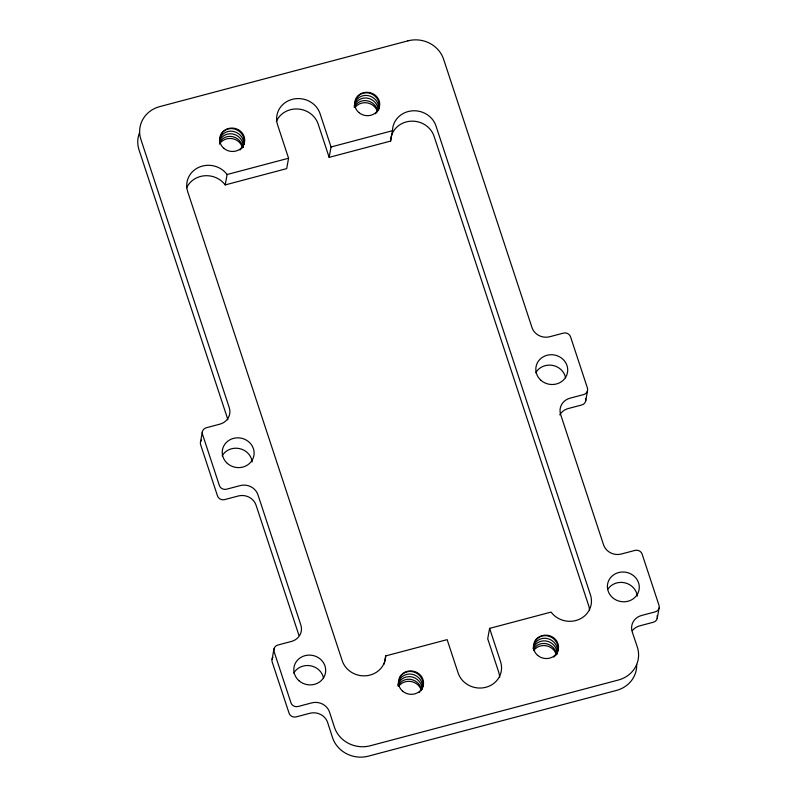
<?xml version="1.0" encoding="UTF-8"?>
<svg xmlns="http://www.w3.org/2000/svg" width="797" height="797" viewBox="0 0 797 797"><rect width="100%" height="100%" fill="white"/><g stroke="black" fill="none" stroke-linecap="round" stroke-linejoin="round"><path stroke-width="1.2" d="M186.637 187.743A22.276 20.702 10.3 0 1 204.739 175.748A22.276 20.702 10.3 0 1 225.212 184.914L227.105 174.523L288.574 158.234L277.605 124.95A22.276 20.702 10.3 0 1 292.26 99.346A22.276 20.702 10.3 0 1 320.075 113.692L331.034 146.977L329.151 157.368L390.62 141.079A22.276 20.702 10.3 0 1 409.668 121.293A22.276 20.702 10.3 0 1 434.076 136.277L588.575 605.331A22.276 20.702 10.3 0 1 589.521 610.153M200.515 441.966L202.408 431.575M288.574 158.234L286.681 168.625L225.212 184.914M272.086 659.239L273.979 648.848M390.62 141.079L392.503 130.698A22.276 20.702 10.3 0 1 411.551 110.903A22.276 20.702 10.3 0 1 435.959 125.886L590.467 594.941A22.276 20.702 10.3 0 1 579.05 619.418A22.276 20.702 10.3 0 1 551.076 612.096L489.607 628.385L487.714 638.776L498.683 672.07A22.276 20.702 10.3 0 1 499.659 677.43M384.194 664.011L385.668 655.931L447.137 639.642L458.106 672.927A22.276 20.702 10.3 0 0 485.911 687.273A22.276 20.702 10.3 0 0 500.566 661.679L489.607 628.385M585.646 401.15L587.528 390.759M657.216 618.432L659.099 608.041M331.034 146.977L392.503 130.698M329.151 157.368L318.182 124.083A22.276 20.702 10.3 0 0 297.839 109A22.276 20.702 10.3 0 0 276.31 121.513M298.965 635.418L256.066 505.198A14.276 13.27 10.3 0 0 238.243 496.003L224.634 499.609A5.709 5.31 10.3 0 1 217.501 495.933L200.635 444.716A5.709 5.31 10.3 0 1 201.422 440.083M139.505 132.76A28.562 26.54 10.3 0 0 139.017 149.846L227.394 418.136A14.276 13.27 10.3 0 1 227.822 419.84M636.683 664.419A28.722 26.68 10.3 0 1 616.589 690.381L368.334 756.164A28.722 26.68 10.3 0 1 332.588 737.793L327.637 722.481A14.276 13.27 10.3 0 0 309.814 713.285L296.205 716.892A5.709 5.31 10.3 0 1 289.072 713.205L272.195 661.998A5.709 5.31 10.3 0 1 272.992 657.366M585.526 398.4A5.709 5.31 10.3 0 1 581.77 404.966L568.161 408.572A14.276 13.27 10.3 0 0 559.773 414.868M657.097 615.683A5.709 5.31 10.3 0 1 653.341 622.248L639.732 625.854A14.276 13.27 10.3 0 0 632.32 630.696M222.164 455.824A15.99 14.864 10.3 0 1 239.309 448.562A15.99 14.864 10.3 0 1 252.161 461.951M293.734 673.106A15.99 14.864 10.3 0 1 310.362 665.744A15.99 14.864 10.3 0 1 323.582 678.257M535.753 372.727A15.99 14.864 10.3 0 1 552.381 365.355A15.99 14.864 10.3 0 1 565.601 377.878M607.842 589.172A15.99 14.864 10.3 0 1 624.978 582.846A15.99 14.864 10.3 0 1 637.311 596.126M355.263 107.127A12.563 11.676 10.3 0 1 367.427 102.903A12.563 11.676 10.3 0 1 377.28 111.201M219.384 144.118A12.563 11.676 10.3 0 1 232.027 138.608A12.563 11.676 10.3 0 1 242.467 147.694M533.621 650.581A12.563 11.676 10.3 0 1 546.244 645.759A12.563 11.676 10.3 0 1 556.296 654.785M399.048 685.769A12.563 11.676 10.3 0 1 411.611 681.614A12.563 11.676 10.3 0 1 421.284 690.561M385.668 655.931A22.276 20.702 10.3 0 1 366.62 675.717A22.276 20.702 10.3 0 1 342.212 660.733L187.703 191.679A22.276 20.702 10.3 0 1 199.12 167.201A22.276 20.702 10.3 0 1 227.105 174.523M242.706 147.345A12.423 11.626 33.1 0 0 232.814 136.705A12.423 11.626 33.1 0 0 219.902 141.966A12.423 11.218 -8.2 0 0 219.564 142.603M243.274 146.977A12.423 11.626 33.1 0 0 234.398 134.424A12.423 11.626 33.1 0 0 220.37 139.365A12.423 11.218 -8.2 0 0 219.494 141.338M221.317 134.175A12.423 11.626 33.1 0 1 237.815 130.349A12.423 11.626 33.1 0 1 242.796 146.668A12.423 11.218 -8.2 0 1 241.511 148.461M243.683 145.114A12.423 11.626 33.1 0 0 235.235 131.953A12.423 11.626 33.1 0 0 220.849 136.765A12.423 11.218 -8.2 0 0 219.613 140.123M243.414 146.558A12.423 11.626 33.1 0 1 243.205 147.266M241.013 149.009A12.423 11.218 -8.2 0 1 239.897 150.015M377.599 110.833A12.423 11.626 33.1 0 0 367.457 100.84A12.423 11.626 33.1 0 0 354.914 106.18A12.423 11.218 -8.2 0 0 354.286 107.485M378.306 110.464A12.423 11.626 33.1 0 0 369.051 98.529A12.423 11.626 33.1 0 0 355.392 103.58A12.423 11.218 -8.2 0 0 354.306 106.24M356.329 98.39A12.423 11.626 33.1 0 1 372.837 94.574A12.423 11.626 33.1 0 1 377.808 110.883M378.585 110.066A12.423 11.626 33.1 0 0 370.615 96.317A12.423 11.626 33.1 0 0 355.861 100.99A12.423 11.218 -8.2 0 0 354.486 107.147M377.419 111.51A12.423 11.218 -8.2 0 1 377.001 112.108M376.025 113.234A12.423 11.218 -8.2 0 1 375.487 113.752M421.384 689.475A12.423 11.626 33.1 0 0 411.242 679.482A12.423 11.626 33.1 0 0 398.709 684.822A12.423 11.218 -8.2 0 0 398.082 686.127M422.101 689.106A12.423 11.626 33.1 0 0 412.846 677.171A12.423 11.626 33.1 0 0 399.187 682.232A12.423 11.218 -8.2 0 0 398.101 684.882M400.124 677.032A12.423 11.626 33.1 0 1 416.632 673.216A12.423 11.626 33.1 0 1 421.603 689.525M399.656 679.632A12.423 11.626 33.1 0 1 414.41 674.959A12.423 11.626 33.1 0 1 422.38 688.708M421.214 690.152A12.423 11.218 -8.2 0 1 420.786 690.75M419.82 691.876A12.423 11.218 -8.2 0 1 419.282 692.394M398.281 685.789A12.423 11.218 -8.2 0 1 399.656 679.632M533.731 649.047A12.423 11.626 33.1 0 1 546.642 643.787A12.423 11.626 33.1 0 1 556.535 654.437M557.103 654.068A12.423 11.626 33.1 0 0 548.226 641.515A12.423 11.626 33.1 0 0 534.199 646.447A12.423 11.218 -8.2 0 0 533.323 648.419M535.146 641.256A12.423 11.626 33.1 0 1 551.644 637.431A12.423 11.626 33.1 0 1 556.615 653.749A12.423 11.218 -8.2 0 1 554.842 656.09M557.233 653.65A12.423 11.626 33.1 0 0 549.791 639.333A12.423 11.626 33.1 0 0 534.667 643.846A12.423 11.218 -8.2 0 0 533.273 648.609M554.294 656.618A12.423 11.218 -8.2 0 1 553.726 657.107M407.944 40.846L159.689 106.629A28.562 26.54 10.3 0 0 140.91 139.455L229.277 407.745A14.276 13.27 10.3 0 1 219.882 424.153L206.274 427.76A5.709 5.31 10.3 0 0 202.518 434.325L219.384 485.542A5.709 5.31 10.3 0 0 226.517 489.219L240.126 485.612A14.276 13.27 10.3 0 1 257.959 494.807L300.848 625.027A14.276 13.27 10.3 0 1 291.453 641.436L277.844 645.042A5.709 5.31 10.3 0 0 274.088 651.607L290.955 702.815A5.709 5.31 10.3 0 0 298.088 706.501L311.697 702.894A14.276 13.27 10.3 0 1 329.53 712.09L334.481 727.402A28.722 26.68 10.3 0 0 370.216 745.773L618.472 679.99A28.722 26.68 10.3 0 0 637.351 647.144L632.22 631.872A14.276 13.27 10.3 0 1 641.615 615.463L655.224 611.857A5.709 5.31 10.3 0 0 658.989 605.292L642.113 554.074A5.709 5.31 10.3 0 0 634.99 550.398L621.371 554.005A14.276 13.27 10.3 0 1 603.548 544.809L560.66 414.589A14.276 13.27 10.3 0 1 570.044 398.181L583.663 394.575A5.709 5.31 10.3 0 0 587.419 388.009L570.542 336.792A5.709 5.31 10.3 0 0 563.419 333.116L549.8 336.723A14.276 13.27 10.3 0 1 531.978 327.527L443.6 59.237A28.562 26.54 10.3 0 0 407.944 40.846M227.334 463.386A15.99 14.864 10.3 0 0 253.735 456.392A15.99 14.864 10.3 0 0 233.451 438.38A15.99 14.864 10.3 0 0 227.334 463.386M298.905 680.668A15.99 14.864 10.3 0 0 325.306 673.674A15.99 14.864 10.3 0 0 305.022 655.662A15.99 14.864 10.3 0 0 298.905 680.668M540.924 380.289A15.99 14.864 10.3 0 0 567.325 373.285A15.99 14.864 10.3 0 0 547.041 355.273A15.99 14.864 10.3 0 0 540.924 380.289M612.494 597.561A15.99 14.864 10.3 0 0 638.895 590.567A15.99 14.864 10.3 0 0 618.611 572.555A15.99 14.864 10.3 0 0 612.494 597.561M537.676 655.403A12.563 11.676 10.3 0 0 558.279 649.495A12.563 11.676 10.3 0 0 542.04 635.657A12.563 11.676 10.3 0 0 537.676 655.403M402.664 691.178A12.563 11.676 10.3 0 0 423.267 685.281A12.563 11.676 10.3 0 0 407.018 671.433A12.563 11.676 10.3 0 0 402.664 691.178M223.847 148.322A12.563 11.676 10.3 0 0 244.46 142.414A12.563 11.676 10.3 0 0 228.211 128.566A12.563 11.676 10.3 0 0 223.847 148.322M358.869 112.536A12.563 11.676 10.3 0 0 379.472 106.639A12.563 11.676 10.3 0 0 363.233 92.791A12.563 11.676 10.3 0 0 358.869 112.536"/></g></svg>
